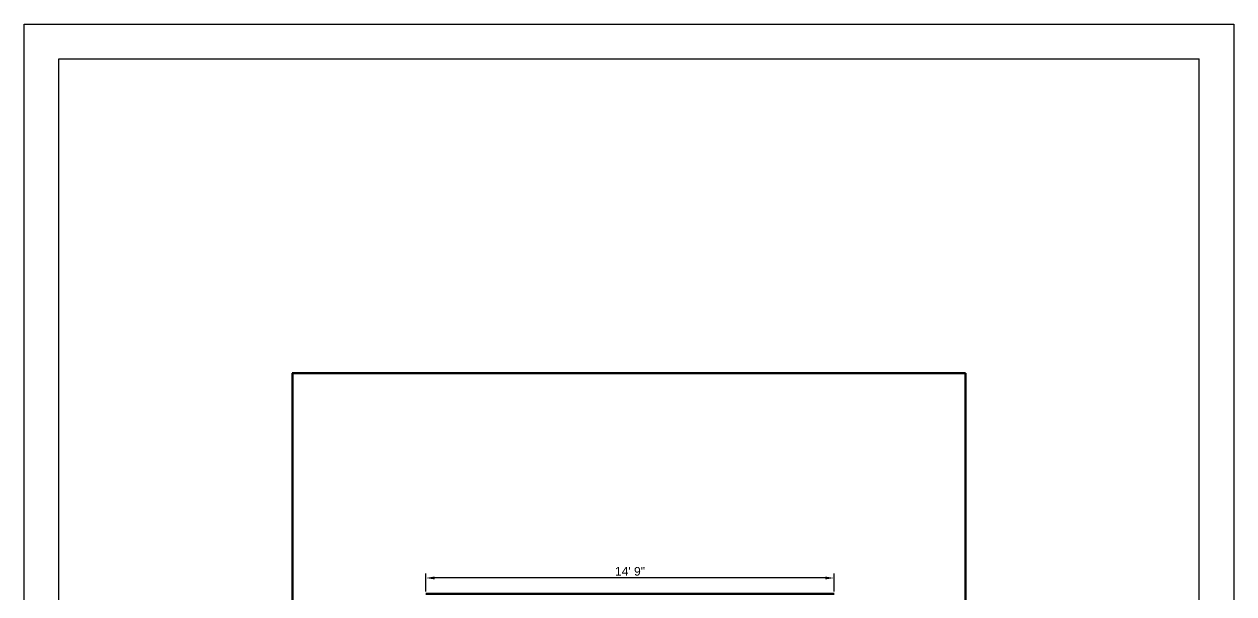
# Model space of a CAD drawing. Header units: millimetres. Extents: x 148 to 2418, y -847 to 707.
# Drawn here: x 1697 to 2221, y 460 to 707 of the extents above; entities that cross this region are included whole.
import ezdxf

# ---------------------------------------------------------------- set-up
doc = ezdxf.new("R2010")
doc.units = ezdxf.units.MM
for name, color, linetype in [('A-DIMS-CRIT', 250, 'Continuous'), ('A-WALL-EXTR-HEVY', 250, 'Continuous'), ('Title Blocks', 250, 'Continuous')]:
    doc.layers.add(name, color=color, linetype=linetype)
doc.styles.get("Standard").update_dxf_attribs({"font": 'Arial.ttf'})
doc.dimstyles.new('ISO-25', dxfattribs={"dimtxt": 2.5, "dimasz": 2.5, "dimexe": 1.25, "dimexo": 0.625, "dimtad": 1, "dimtxsty": 'Standard', "dimcen": 2.5, "dimadec": 0, "dimazin": 0, "dimtfac": 1, "dimtmove": 0, "dimatfit": 3, "dimfxl": 1, "dimarcsym": 0})

# ---------------------------------------------------------------- blocks, each defined once
blk = doc.blocks.new('*D46')
at = {"layer": 'A-DIMS-CRIT', "color": 0, "lineweight": -2, "transparency": 16777216}
for p, q in [((1870.71, 461.13), (1870.71, 468.93)), ((2043.84, 467.05), (1874.46, 467.05)), ((2047.59, 461.13), (2047.59, 468.93))]:
    blk.add_line(p, q, dxfattribs=at)
at = {"layer": 'A-DIMS-CRIT', "color": 0, "transparency": 16777216}
for points in [[(1874.46, 467.68), (1874.46, 466.43), (1870.71, 467.05)], [(2043.84, 467.68), (2043.84, 466.43), (2047.59, 467.05)]]:
    blk.add_solid(points, dxfattribs=at)
at = {"layer": 'Defpoints', "color": 0, "transparency": 16777216}
for p in [(1870.71, 467.05), (1870.71, 460.19), (2047.59, 460.19)]:
    blk.add_point(p, dxfattribs=at)
at = {"layer": 'A-DIMS-CRIT', "color": 0, "transparency": 16777216, "insert": (1959.15, 469.91), "char_height": 3.75, "attachment_point": 5}
blk.add_mtext('14\' 9"', dxfattribs=at)

msp = doc.modelspace()

# ---------------------------------------------------------------- linework, layer by layer
at = {"layer": 'A-WALL-EXTR-HEVY', "lineweight": 60}
for p, q in [((1812.794, 555.86), (2104.567, 555.86)), ((1812.819, 555.86), (2104.592, 555.86)), ((1812.819, 555.86), (1812.819, 188.721)), ((2104.567, 555.86), (2104.567, 188.721)), ((2104.567, 555.86), (2104.567, 188.721)), ((2047.594, 460.19), (1870.706, 460.19))]:
    msp.add_line(p, q, dxfattribs=at)
at = {"layer": 'Title Blocks'}
for p, q in [((1711.57, 52.468), (1711.57, 692.113)), ((1711.57, 692.113), (2205.84, 692.113)), ((2205.84, 52.468), (2205.84, 692.113))]:
    msp.add_line(p, q, dxfattribs=at)
msp.add_lwpolyline([(1696.57, 707.113), (2220.881, 707.113), (2220.881, 37.469), (1696.57, 37.469)], close=True, dxfattribs=at)

# ---------------------------------------------------------------- dimensions: what is measured, and where the dimension line sits
at = {"layer": 'A-DIMS-CRIT'}
dim = msp.add_linear_dim(base=(1870.706, 467.055), p1=(2047.594, 460.19), p2=(1870.706, 460.19), text='14\' 9"', dimstyle='ISO-25', override={"dimscale": 1.5}, dxfattribs=at)
dim.commit()
dim.dimension.update_dxf_attribs({"geometry": '*D46', "text_midpoint": (1959.15, 469.907)})

doc.saveas('drawing.dxf')
